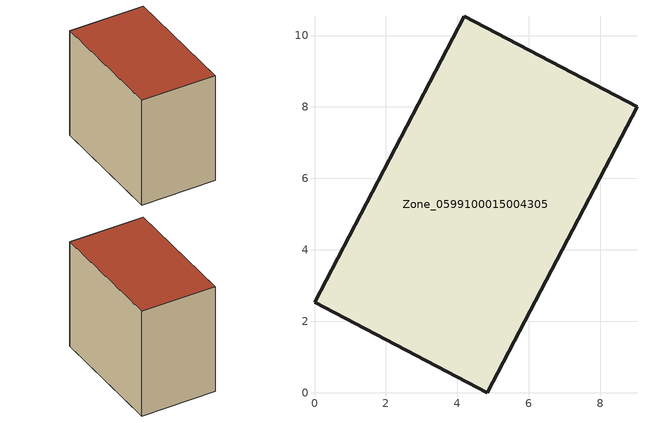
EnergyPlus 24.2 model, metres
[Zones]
Zone_0599100015004305
 floor ground (C_G): 4.19,10.54 9.03,8.01 4.84,0 0,2.53 z0.85
 wall outside (C_F): 9.03,8.01 4.19,10.54 0,2.53 4.84,0 9.03,8.01 z0.85:9.03
 roof outside (C_R): 0,2.53 4.84,0 9.03,8.01 4.19,10.54 z9.03
[BUILDING]
Pand.0599100015004305: North Axis=0; Terrain=City; Loads Convergence Tolerance Value=0.04; Temperature Convergence Tolerance Value=0.4; Solar Distribution=FullExterior; Maximum Number of Warmup Days=25; Minimum Number of Warmup Days=1
[Site:Location]
Rotterdam.The.Hague.AP_ZH_NLD Design_Conditions: Latitude=51.96; Longitude=4.45; Time Zone=1; Elevation=-4.5
[SITE:GROUNDTEMPERATURE:BUILDINGSURFACE]
18, 18, 18, 18, 18, 18, 18, 18, 18, 18, 18, 18
[MATERIAL] Thermal Absorptance=0.9; Solar Absorptance=0.7; Visible Absorptance=0.7
Name | Roughness | Thickness | Conductivity | Density | Specific Heat
G.TC.1975-1991 | MediumSmooth | 0.15 | 0.288461 | 540 | 1210
F.TC.1975-1991 | Rough | 0.3 | 0.230769 | 1920 | 840
R.TC.1975-1991 | MediumRough | 0.2 | 0.153846 | 1500 | 1000
[CONSTRUCTION]
C_G: G.TC.1975-1991
C_F: F.TC.1975-1991
C_R: R.TC.1975-1991
[ZONE]
Zone_0599100015004305: Type=1; Multiplier=1; Ceiling Height=Autocalculate; Volume=Autocalculate; Floor Area=autocalculate; Part of Total Floor Area=Yes
[ZONEINFILTRATION:DESIGNFLOWRATE]
Infil_Zone_0599100015004305: Zone or ZoneList or Space or SpaceList=Zone_0599100015004305; Schedule=AlwaysOn; Design Flow Rate Calculation Method=Flow/Area; Flow Rate per Floor Area=0.003; Constant Term Coefficient=1; Temperature Term Coefficient=0; Velocity Term Coefficient=0; Velocity Squared Term Coefficient=0
[HVACTEMPLATE:ZONE:IDEALLOADSAIRSYSTEM]
Zone_0599100015004305: Maximum Heating Supply Air Temperature=50; Minimum Cooling Supply Air Temperature=13; Maximum Heating Supply Air Humidity Ratio=0.0156; Minimum Cooling Supply Air Humidity Ratio=0.0077; Heating Limit=NoLimit; Cooling Limit=NoLimit; Dehumidification Control Type=ConstantSensibleHeatRatio; Cooling Sensible Heat Ratio=0.7; Dehumidification Setpoint=60; Humidification Control Type=None; Humidification Setpoint=30; Outdoor Air Method=None; Outdoor Air Flow Rate per Person=0.00944; Outdoor Air Flow Rate per Zone Floor Area=0; Outdoor Air Flow Rate per Zone=0; Demand Controlled Ventilation Type=None; Outdoor Air Economizer Type=NoEconomizer; Heat Recovery Type=None; Sensible Heat Recovery Effectiveness=0.7; Latent Heat Recovery Effectiveness=0.65
[ZONECONTROL:THERMOSTAT]
ThermostatControl_Zone_0599100015004305: Zone or ZoneList=Zone_0599100015004305; Control Type Schedule=DualSetpointControlType; Control 1=Thermostat_Zone_0599100015004305; Temperature Difference Between Cutout And Setpoint=0
[THERMOSTATSETPOINT:DUALSETPOINT]
Thermostat_Zone_0599100015004305: Heating Setpoint Temperature Schedule=HeatingSetpoint_Zone_0599100015004305; Cooling Setpoint Temperature Schedule=CoolingSetpoint_Zone_0599100015004305
[SCHEDULE:COMPACT]
HeatingSetpoint_Zone_0599100015004305: Through: 12/31, For: AllDays, Until: 24:00, 21
CoolingSetpoint_Zone_0599100015004305: Through: 12/31, For: AllDays, Until: 24:00, 24
DualSetpointControlType: Through: 12/31, For: AllDays, Until: 24:00, 4
AlwaysOn: Through: 12/31, For: AllDays, Until: 24:00, 1
